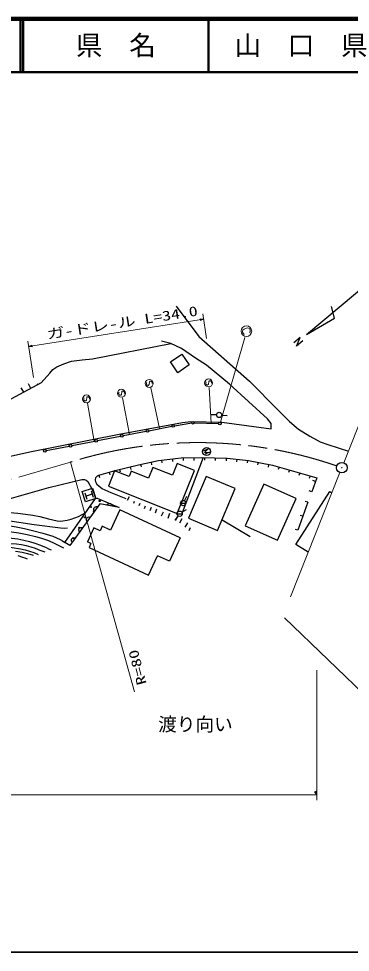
# Model space of a CAD drawing. Units: millimetres, scale not verified. Extents: x 40000 to 680000, y 20000 to 380000.
# Drawn here: x 297374 to 359636, y 205000 to 380000 of the extents above; entities that cross this region are included whole.
import ezdxf
from ezdxf.enums import TextEntityAlignment as Align

# ---------------------------------------------------------------- set-up
doc = ezdxf.new("R2010")
doc.units = ezdxf.units.MM
doc.header["$LTSCALE"] = 1000
doc.linetypes.add('CHAIN', pattern=[18.5, 12, -1.5, 3.5, -1.5])
for name, color, linetype, lineweight in [('M-BGD', 7, 'Continuous', 25), ('M-BGD-HTXT', 7, 'Continuous', 13), ('M-BMK', 2, 'CHAIN', 13), ('M-TTL', 2, 'Continuous', 140), ('M-TTL-BAND', 7, 'Continuous', 25), ('M-TTL-LINE', 7, 'Continuous', 50)]:
    doc.layers.add(name, color=color, linetype=linetype, lineweight=lineweight)
doc.layers.add('M-OTRS', color=7, linetype='Continuous')
doc.layers.add('M-TTL-TXT', color=7, linetype='Continuous')
doc.styles.add('ＭＳ ゴシック', font='')
doc.styles.get('ＭＳ ゴシック').set_extended_font_data('MS Gothic')

# ---------------------------------------------------------------- blocks, each defined once
blk = doc.blocks.new('BUHIN47')
at = {"color": 7, "linetype": 'Continuous', "lineweight": 25}
blk.add_lwpolyline([(466, -182), (387, -274), (296, -343), (167, -411), (43, -427), (-79, -417), (-224, -361), (-321, -286), (-401, -190), (-452, -52), (-473, 61), (-466, 182)], dxfattribs=at)
blk = doc.blocks.new('BUHIN48')
at = {"color": 7, "linetype": 'Continuous', "lineweight": 25}
blk.add_line((0, 0), (433, 251), dxfattribs=at)
blk = doc.blocks.new('BUHIN49')
at = {"color": 7, "linetype": 'Continuous', "lineweight": 25}
blk.add_line((0, 0), (439, 239), dxfattribs=at)
blk = doc.blocks.new('BUHIN50')
at = {"color": 7, "linetype": 'Continuous', "lineweight": 25}
blk.add_line((0, 0), (449, 220), dxfattribs=at)
blk = doc.blocks.new('BUHIN51')
at = {"color": 7, "linetype": 'Continuous', "lineweight": 25}
blk.add_line((0, 0), (467, 179), dxfattribs=at)
blk = doc.blocks.new('BUHIN52')
at = {"color": 7, "linetype": 'Continuous', "lineweight": 25}
blk.add_line((0, 0), (481, 137), dxfattribs=at)
blk = doc.blocks.new('BUHIN53')
at = {"color": 7, "linetype": 'Continuous', "lineweight": 25}
blk.add_line((0, 0), (487, 113), dxfattribs=at)
blk = doc.blocks.new('BUHIN54')
at = {"color": 7, "linetype": 'Continuous', "lineweight": 25}
blk.add_line((0, 0), (495, 74), dxfattribs=at)
blk = doc.blocks.new('BUHIN55')
at = {"color": 7, "linetype": 'Continuous', "lineweight": 25}
blk.add_line((0, 0), (499, 28), dxfattribs=at)
blk = doc.blocks.new('BUHIN56')
at = {"color": 7, "linetype": 'Continuous', "lineweight": 25}
blk.add_line((0, 0), (500, -13), dxfattribs=at)
blk = doc.blocks.new('BUHIN57')
at = {"color": 7, "linetype": 'Continuous', "lineweight": 25}
blk.add_line((0, 0), (-42, -498), dxfattribs=at)
blk = doc.blocks.new('BUHIN58')
at = {"color": 7, "linetype": 'Continuous', "lineweight": 25}
blk.add_line((0, 0), (-43, -498), dxfattribs=at)
blk = doc.blocks.new('BUHIN71')
at = {"color": 7, "linetype": 'Continuous', "lineweight": 25}
blk.add_circle((0, 0), 249, dxfattribs=at)
blk = doc.blocks.new('BUHIN77')
at = {"color": 7, "linetype": 'Continuous', "lineweight": 25}
blk.add_lwpolyline([(-7, -578), (-557, 154), (250, -333), (4, 575), (554, -157)], dxfattribs=at)
blk.add_circle((0, 0), 746, dxfattribs=at)
blk = doc.blocks.new('BUHIN78')
at = {"color": 7, "linetype": 'Continuous', "lineweight": 25}
blk.add_circle((0, 0), 498, dxfattribs=at)
blk = doc.blocks.new('BUHIN79')
at = {"color": 7, "linetype": 'Continuous', "lineweight": 25}
blk.add_line((125, -482), (-125, 482), dxfattribs=at)
blk.add_circle((0, 0), 498, dxfattribs=at)
blk = doc.blocks.new('BUHIN80')
at = {"color": 6, "linetype": 'Continuous', "lineweight": 25}
for radius in [995, 30]:
    blk.add_circle((0, 0), radius, dxfattribs=at)
blk = doc.blocks.new('BUHIN90')
at = {"color": 7, "linetype": 'Continuous', "lineweight": 13}
for points in [[(0, 0), (-617, -260), (-422, -520)], [(-107, -80), (-419, -457), (-556, -275)], [(-159, -119), (-414, -423), (-522, -280)], [(-212, -159), (-409, -388), (-487, -284)], [(-264, -198), (-405, -354), (-453, -289)]]:
    blk.add_lwpolyline(points, close=True, dxfattribs=at)
for points in [[(-53, -40), (-424, -491), (-590, -270), (-55, -41)], [(-409, -307), (-317, -238), (-400, -320), (-419, -294), (-317, -238)]]:
    blk.add_lwpolyline(points, dxfattribs=at)
blk = doc.blocks.new('BUHIN92')
at = {"color": 7, "linetype": 'Continuous', "lineweight": 13}
blk.add_lwpolyline([(67, 644), (-22, 696), (-120, 710), (-229, 697), (-339, 652), (-495, 535), (-601, 418), (-663, 234), (-655, 65), (-567, -119), (-273, -511), (-115, -655), (20, -710), (199, -707), (367, -631), (519, -517), (626, -418), (659, -337), (676, -243), (658, -169)], dxfattribs=at)
blk.add_circle((0, 0), 995, dxfattribs=at)
blk = doc.blocks.new('BUHIN95')
at = {"color": 7, "linetype": 'Continuous', "lineweight": 13}
blk.add_lwpolyline([(-104, 526), (-164, 538), (-225, 525), (-297, 490), (-390, 420), (-452, 340), (-485, 246), (-474, 151), (-425, 79), (-389, 37), (-319, -5), (-253, -7), (216, 50), (292, 23), (373, -34), (421, -111), (443, -184), (441, -269), (368, -366), (230, -469), (164, -505), (86, -521), (5, -512), (-89, -475)], dxfattribs=at)
blk.add_circle((0, 0), 746, dxfattribs=at)

msp = doc.modelspace()

# ---------------------------------------------------------------- linework, layer by layer
at = {"layer": 'M-BGD'}
for p, q in [((58000, 370000), (579000, 370000)), ((58000, 370000), (579000, 370000)), ((351416, 320779), (370541, 336880)), ((326937, 326119), (331180, 320443)), ((356650, 323879), (356127, 326053)), ((351416, 320779), (356650, 323879)), ((331180, 320443), (340720, 312065)), ((311266, 316223), (325928, 319107)), ((325928, 319107), (324176, 319536)), ((327966, 318177), (325928, 319107)), ((350189, 320223), (349009, 319219)), ((349521, 318614), (350189, 320223)), ((350701, 319608), (349521, 318614)), ((325863, 315675), (327981, 317141)), ((330579, 316341), (327966, 318177)), ((327981, 317141), (329400, 315091)), ((304532, 314727), (305827, 315331)), ((305827, 315331), (307266, 315792)), ((307266, 315792), (309281, 316080)), ((309281, 316080), (311266, 316223)), ((327282, 313625), (325863, 315675)), ((329400, 315091), (327282, 313625)), ((332652, 315081), (330579, 316341)), ((336956, 311486), (332652, 315081)), ((301620, 311758), (303208, 313547)), ((303208, 313547), (303813, 314238)), ((303813, 314238), (304532, 314727)), ((301620, 311758), (280496, 300478)), ((299640, 310700), (299197, 311530)), ((300960, 311405), (300871, 311571)), ((340720, 312065), (346069, 306623)), ((298320, 309995), (297876, 310825)), ((344094, 305004), (336956, 311486)), ((346069, 306623), (348187, 304505)), ((328136, 304323), (329717, 304507)), ((329717, 304507), (335538, 304346)), ((334507, 305745), (333507, 305770)), ((335506, 305704), (336504, 305645)), ((344750, 304112), (344094, 305004)), ((348187, 304505), (349929, 303071)), ((316243, 302140), (328136, 304323)), ((321801, 302773), (326127, 303610)), ((326619, 303698), (329853, 304227)), ((330350, 304260), (334896, 304127)), ((335538, 304346), (344802, 303115)), ((344802, 303115), (344750, 304112)), ((349929, 303071), (352012, 301773)), ((299445, 298833), (316243, 302140)), ((312167, 300910), (316493, 301746)), ((316984, 301841), (321310, 302678)), ((352012, 301773), (353993, 300714)), ((302533, 299046), (306859, 299883)), ((307350, 299978), (311676, 300815)), ((353993, 300714), (355428, 300167)), ((355428, 300167), (359262, 298948)), ((295256, 297863), (299445, 298833)), ((331982, 297747), (328097, 287399)), ((322559, 295898), (321767, 293900)), ((326269, 294427), (322559, 295898)), ((327133, 296607), (326269, 294427)), ((330353, 295330), (327133, 296607)), ((311874, 293987), (312147, 294302)), ((312147, 294302), (312434, 294460)), ((315375, 295272), (314219, 292357)), ((318122, 294183), (315375, 295272)), ((318520, 295187), (318122, 294183)), ((321767, 293900), (318520, 295187)), ((327143, 287233), (330353, 295330)), ((332584, 294207), (329284, 286350)), ((338015, 291926), (332584, 294207)), ((303050, 292109), (309253, 293633)), ((309253, 293633), (309720, 293650)), ((309720, 293650), (310066, 293529)), ((310066, 293529), (310377, 293269)), ((310377, 293269), (311190, 291748)), ((311802, 293527), (311874, 293987)), ((311917, 293010), (311802, 293527)), ((312169, 292540), (311917, 293010)), ((313054, 291871), (312169, 292540)), ((314219, 292357), (327143, 287233)), ((343369, 292767), (339874, 284939)), ((349451, 290052), (343369, 292767)), ((291002, 288711), (303050, 292109)), ((309799, 291119), (310183, 289929)), ((309991, 290524), (311180, 290909)), ((310988, 291503), (311373, 290314)), ((311190, 291748), (311466, 291056)), ((311466, 291056), (311812, 290088)), ((314751, 291154), (313054, 291871)), ((317548, 289982), (314751, 291154)), ((328480, 289647), (328947, 290530)), ((334715, 284070), (338015, 291926)), ((349431, 281463), (355785, 291401)), ((355785, 291401), (356171, 291154)), ((306035, 281841), (311812, 290088)), ((312624, 289069), (307008, 281284)), ((311812, 290088), (312089, 290105)), ((311812, 290088), (312089, 290105)), ((312089, 290105), (316238, 288359)), ((312089, 290105), (316238, 288359)), ((316238, 288359), (312624, 289069)), ((318095, 290381), (317769, 289668)), ((319073, 289525), (318910, 289097)), ((320093, 289097), (319950, 288669)), ((345956, 282223), (349451, 290052)), ((351639, 289350), (349787, 284108)), ((316364, 287920), (314631, 284147)), ((327689, 282716), (316364, 287920)), ((321112, 288628), (320928, 288118)), ((322253, 288363), (322029, 287731)), ((323232, 288037), (322987, 287344)), ((324496, 287486), (324149, 286773)), ((325698, 287221), (325393, 286345)), ((328029, 287472), (328886, 287987)), ((327297, 286817), (326690, 286023)), ((327166, 286671), (326779, 285917)), ((328002, 286223), (327553, 285468)), ((329042, 285509), (328573, 284694)), ((329284, 286350), (334715, 284070)), ((335560, 286082), (340832, 282948)), ((311484, 284547), (310291, 281952)), ((312645, 284013), (311484, 284547)), ((313042, 284877), (312645, 284013)), ((314631, 284147), (313042, 284877)), ((329572, 284592), (329347, 284021)), ((339874, 284939), (345956, 282223)), ((307008, 281284), (306035, 281841)), ((310948, 281651), (310291, 281952)), ((327689, 282716), (325661, 278304)), ((310948, 281651), (310582, 280853)), ((310582, 280853), (321745, 275723)), ((351741, 279986), (349431, 281463)), ((321745, 275723), (323407, 279340)), ((325661, 278304), (323407, 279340)), ((347306, 267717), (364351, 251257)), ((579000, 205000), (58000, 205000)), ((579000, 205000), (58000, 205000))]:
    msp.add_line(p, q, dxfattribs=at)
for points in [[(312434, 294460), (315500, 295315), (319843, 296401), (323607, 297173), (327902, 297656), (331763, 297752), (336509, 297631), (340493, 297212), (345035, 296303), (353317, 293927), (352408, 291341)], [(313941, 288811), (314002, 288916), (314080, 289000), (314194, 289089), (314314, 289127), (314436, 289139), (314588, 289109), (314696, 289052), (314793, 288972), (314867, 288845), (314907, 288738), (314922, 288618)], [(290648, 287128), (292032, 287309), (293421, 287430), (294569, 287455), (295728, 287421), (297206, 287306), (298686, 287130), (300019, 286928), (301351, 286665), (302962, 286233), (304583, 285862), (305138, 285841), (305697, 285881), (306461, 286005), (307212, 286187), (307905, 286414), (308585, 286701), (309283, 287063), (309974, 287464)], [(290381, 285936), (291839, 286041), (293305, 286085), (294329, 286048), (295353, 285950), (300293, 285218), (305234, 284542), (305900, 284533), (306568, 284548)], [(288478, 283831), (290375, 283965), (292271, 284038), (293488, 284025), (294703, 283952), (296045, 283806), (297381, 283599), (298957, 283290), (300518, 282921), (301664, 282602), (302790, 282225), (303814, 281810), (304817, 281339), (305308, 281093), (305798, 280844)], [(289969, 284812), (291349, 284990), (292732, 285108), (293689, 285123), (294657, 285079), (295793, 284960), (296933, 284780), (298471, 284461), (299991, 284084), (301884, 283570), (303766, 282995), (304481, 282712), (305168, 282375), (305606, 282116), (306035, 281841)], [(285725, 282019), (288356, 282354), (291012, 282631), (292409, 282722), (293809, 282753), (294958, 282721), (296115, 282628), (297227, 282479), (298329, 282270), (299388, 282009), (300429, 281690), (301497, 281298), (302543, 280849), (303005, 280635), (303465, 280418)], [(281931, 279522), (283263, 279657), (284587, 279852), (287498, 280437), (290420, 280962), (291441, 281085), (292476, 281148), (293501, 281131), (294536, 281052), (296139, 280873), (297733, 280634), (298570, 280448), (299400, 280202), (300218, 279911), (301030, 279596)], [(284266, 281058), (286287, 281305), (288322, 281493), (291477, 281613), (294641, 281674), (295799, 281652), (296968, 281569), (297891, 281448), (298803, 281268), (299648, 281035), (300475, 280744), (301377, 280395), (302278, 280053)], [(296768, 280217), (298034, 279986), (299066, 279724), (300086, 279418)], [(297229, 279363), (298122, 279082), (298544, 278933), (298965, 278781)]]:
    msp.add_lwpolyline(points, dxfattribs=at)
msp.add_lwpolyline([(309942, 289457), (309326, 291360), (311229, 291976), (311845, 290073)], close=True, dxfattribs=at)
for centre, radius in [((330100, 304267), 249), ((326372, 303658), 249), ((335145, 304120), 249), ((312578, 289588), 99.5), ((310918, 288473), 99.5), ((309815, 286528), 99.5), ((308712, 284582), 99.5), ((307610, 282637), 99.5)]:
    msp.add_circle(centre, radius, dxfattribs=at)
msp.add_arc((311475, 287643), 99.5, 336.96139, 311.42296, dxfattribs=at)
at = {"layer": 'M-BGD-HTXT'}
for p, q in [((331943, 324666), (332662, 320050)), ((299239, 318556), (332097, 323678)), ((300140, 312773), (299085, 319545)), ((335251, 304354), (339815, 320226)), ((365960, 315836), (358397, 296767)), ((323813, 303163), (322187, 310828)), ((333525, 304167), (333127, 310847)), ((318190, 302075), (316890, 308946)), ((311533, 300787), (310292, 307901)), ((307106, 296892), (319138, 253806)), ((357659, 294908), (348428, 271632)), ((353317, 233533), (353317, 257913)), ((295386, 234533), (353317, 234533))]:
    msp.add_line(p, q, dxfattribs=at)
for points in [[(332097, 323678), (331429, 323739), (331480, 323418)], [(331965, 323658), (331512, 323472), (331477, 323697)], [(331901, 323648), (331532, 323500), (331505, 323677)], [(331835, 323638), (331553, 323528), (331533, 323656)], [(331771, 323628), (331573, 323556), (331561, 323636)], [(299239, 318556), (299906, 318496), (299856, 318817)], [(299370, 318577), (299823, 318763), (299858, 318538)], [(299434, 318587), (299803, 318735), (299830, 318558)], [(299500, 318597), (299782, 318707), (299802, 318579)], [(299564, 318607), (299762, 318679), (299775, 318599)]]:
    msp.add_lwpolyline(points, close=True, dxfattribs=at)
for points in [[(332031, 323668), (331492, 323444), (331449, 323717), (332029, 323668)], [(331591, 323599), (331705, 323617), (331593, 323583), (331588, 323616), (331705, 323617)], [(299304, 318567), (299843, 318791), (299886, 318518), (299306, 318567)], [(299744, 318635), (299630, 318618), (299742, 318651), (299747, 318619), (299630, 318618)]]:
    msp.add_lwpolyline(points, dxfattribs=at)
at = {"layer": 'M-BMK'}
msp.add_line((261898, 283745), (307106, 296892), dxfattribs=at)
msp.add_arc((330998, 220543), 80000, 70.96875, 107.37643, dxfattribs=at)
at = {"layer": 'M-TTL'}
msp.add_line((680000, 380000), (40000, 380000), dxfattribs=at)
at = {"layer": 'M-TTL-BAND'}
msp.add_line((40000, 205000), (579000, 205000), dxfattribs=at)
at = {"layer": 'M-TTL-LINE'}
for p, q in [((297750, 380000), (297750, 370000)), ((298250, 380000), (298250, 370000)), ((333000, 380000), (333000, 370000)), ((40000, 370000), (680000, 370000))]:
    msp.add_line(p, q, dxfattribs=at)

# ---------------------------------------------------------------- block references
at = {"layer": 'M-BGD', "rotation": 255.48932}
for name, p in [('BUHIN78', (335007, 305733)), ('BUHIN71', (321555, 302726)), ('BUHIN71', (311921, 300862)), ('BUHIN71', (316738, 301794)), ('BUHIN71', (302287, 298998)), ('BUHIN71', (307104, 299930)), ('BUHIN77', (332650, 298868)), ('BUHIN52', (328234, 297664)), ('BUHIN52', (330253, 297714)), ('BUHIN53', (332271, 297739)), ('BUHIN53', (334290, 297688)), ('BUHIN53', (336309, 297636)), ('BUHIN49', (318290, 296013)), ('BUHIN50', (320253, 296485)), ('BUHIN50', (322231, 296891)), ('BUHIN51', (324218, 297242)), ('BUHIN51', (326225, 297467)), ('BUHIN54', (338318, 297440)), ('BUHIN54', (340327, 297229)), ('BUHIN55', (342309, 296848)), ('BUHIN55', (344290, 296452)), ('BUHIN56', (346245, 295956)), ('BUHIN48', (312434, 294460)), ('BUHIN48', (314380, 295003)), ('BUHIN49', (316331, 295523)), ('BUHIN56', (348187, 295399)), ('BUHIN56', (350128, 294842)), ('BUHIN56', (352069, 294285)), ('BUHIN57', (353078, 293247)), ('BUHIN57', (352408, 291341)), ('BUHIN79', (328246, 289205)), ('BUHIN58', (351639, 289350)), ('BUHIN47', (311922, 288096)), ('BUHIN79', (327600, 287215)), ('BUHIN47', (310518, 286150)), ('BUHIN58', (350713, 286729)), ('BUHIN47', (309114, 284204)), ('BUHIN58', (349787, 284108)), ('BUHIN47', (307710, 282258))]:
    msp.add_blockref(name, p, dxfattribs=at)
at = {"layer": 'M-BGD-HTXT', "rotation": 255.48932}
for name, p in [('BUHIN92', (340126, 321429)), ('BUHIN95', (321891, 311643)), ('BUHIN95', (333033, 311720)), ('BUHIN95', (316669, 309786)), ('BUHIN95', (310114, 308725)), ('BUHIN90', (353317, 234533))]:
    msp.add_blockref(name, p, dxfattribs=at)
at = {"layer": 'M-OTRS', "rotation": 255.48932}
msp.add_blockref('BUHIN80', (358028, 295838), dxfattribs=at)

# ---------------------------------------------------------------- texts
at = {"layer": 'M-BGD-HTXT', "style": 'ＭＳ ゴシック', "width": 1.35}
for s, rotation, p in [('ガ-ドレ-ル L=34.0', 8.9, (302879, 319381)), ('R=80', 104.7, (321937, 255521))]:
    msp.add_text(s, height=1833, rotation=rotation, dxfattribs=at).set_placement(p, align=Align.BOTTOM_LEFT)
at = {"layer": 'M-BGD-HTXT', "style": 'ＭＳ ゴシック'}
msp.add_text('渡り向い', height=2566, dxfattribs=at).set_placement((323558, 245691), align=Align.BOTTOM_LEFT)
at = {"layer": 'M-TTL-TXT', "style": 'ＭＳ ゴシック'}
for s, p in [('県\u3000名', (315625, 375000)), ('山\u3000口\u3000県', (350375, 375000))]:
    msp.add_text(s, height=3666, dxfattribs=at).set_placement(p, align=Align.MIDDLE_CENTER)

doc.saveas('drawing.dxf')
